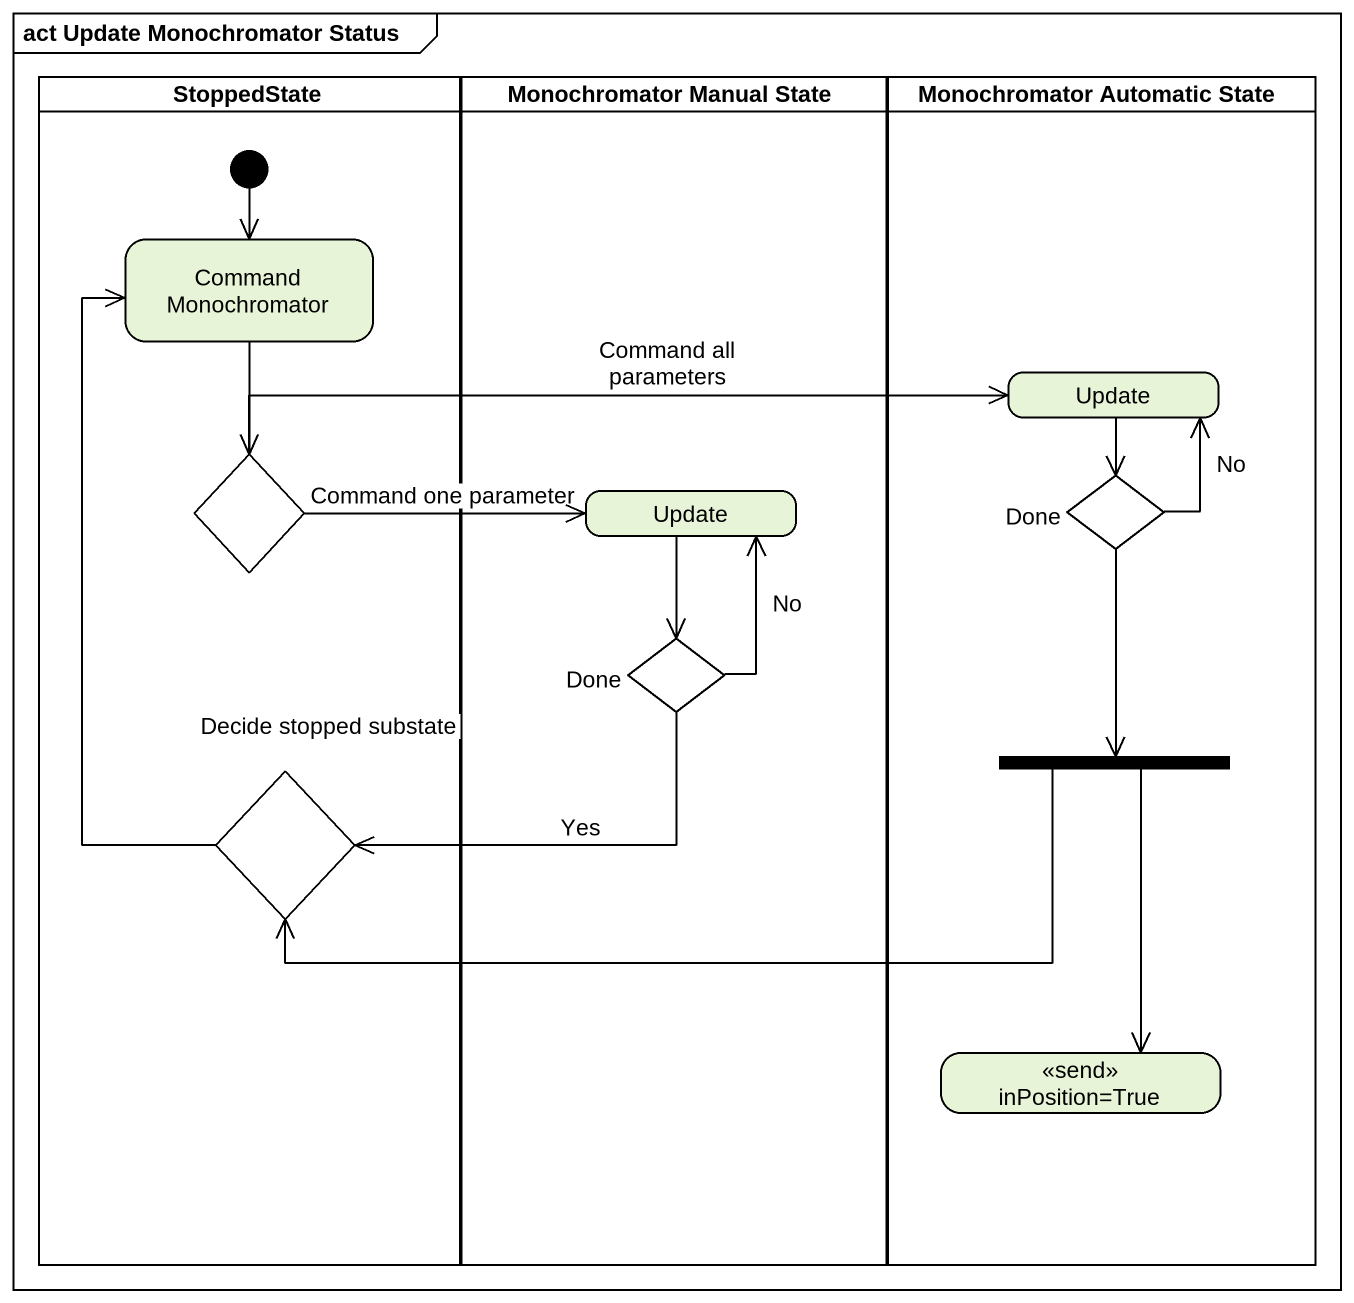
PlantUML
@startuml
mainframe act Update Monochromator Status
hide empty description
state StoppedState <<partition>> {
  state "Command Monochromator" as Command_Monochromator
  state choice1 <<choice>>
  state "Decide stopped substate" as Decide_stopped_substate <<choice>>
  [*] --> Command_Monochromator
}
state "Monochromator Manual State" as Monochromator_Manual_State <<partition>> {
  state "Update" as Update_2
  state "Done" as Done_2 <<choice>>
}
state "Monochromator Automatic State" as Monochromator_Automatic <<partition>> {
  state Update
  state Done <<choice>>
  state fork1 <<fork>>
  state "inPosition=True" as inPosition_True <<send>>
}
Command_Monochromator --> choice1
Update --> Done
choice1 -right-> Update : Command all parameters
choice1 -right-> Update_2 : Command one parameter
Done -up-> Update : No
Done --> fork1
Update_2 --> Done_2
Done_2 -up-> Update_2 : No
Done_2 -left-> Decide_stopped_substate : Yes
fork1 -left-> Decide_stopped_substate
fork1 --> inPosition_True
Decide_stopped_substate -up-> Command_Monochromator
@enduml
